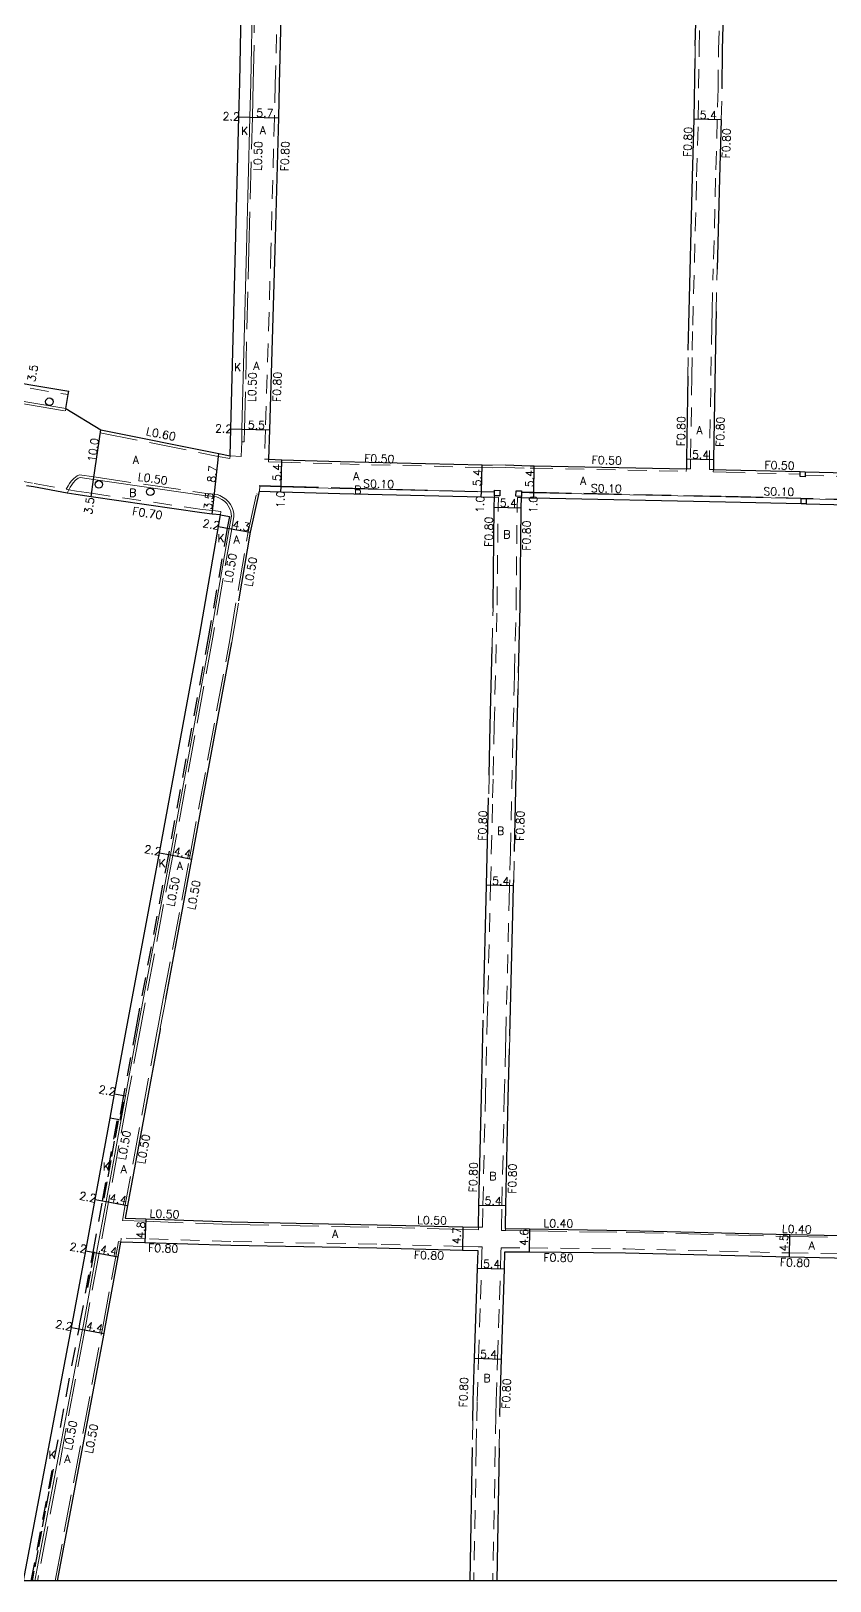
# Model space of a CAD drawing. Header units: metres. Extents: x -11200 to -10400, y -112200 to -111600.
# Drawn here: x -10993 to -10833.2, y -112200 to -111890.1 of the extents above; entities that cross this region are included whole.
import ezdxf

# ---------------------------------------------------------------- set-up
doc = ezdxf.new("R2010")
doc.units = ezdxf.units.M
doc.header["$LTSCALE"] = 2.5
for name, pattern in [('22320', [2.5, 1.5, -1]), ('2233000', [4, 3, -1]), ('51070', [2.5, 1.5, -1])]:
    doc.linetypes.add(name, pattern=pattern)
doc.layers.get('0').update_dxf_attribs({"color": 150, "lineweight": 50})
for name, color, linetype, lineweight in [('2101000', 177, 'Continuous', 30), ('2213000', 6, 'Continuous', 9), ('2232000', 4, '22320', 9), ('2233000', 62, '2233000', 9), ('6165200', 3, 'Continuous', 30), ('9201100', 215, 'Continuous', 30), ('9203500', 155, 'Continuous', 30)]:
    doc.layers.add(name, color=color, linetype=linetype, lineweight=lineweight)
for name, color, linetype in [('2233300', 63, '2233000'), ('2235000', 7, 'Continuous'), ('2238000', 11, 'Continuous'), ('5107000', 24, '51070'), ('9201500', 222, 'Continuous'), ('9202100', 82, 'Continuous'), ('999', 7, 'Continuous')]:
    doc.layers.add(name, color=color, linetype=linetype)
doc.styles.add('Dm_Anotation', font='txt.shx', dxfattribs={"bigfont": 'pscdm.shx'})

# ---------------------------------------------------------------- blocks, each defined once
blk = doc.blocks.new('223800')
at = {"color": 0, "linetype": 'Continuous'}
blk.add_circle((0, 0), 0.75, dxfattribs=at)

msp = doc.modelspace()

# ---------------------------------------------------------------- linework, layer by layer
at = {"layer": '2101000'}
for points in [[(-10953.11, -111975.03), (-10952.98, -111969.69), (-10952.09, -111933.63), (-10951.39, -111907.27), (-10951.21, -111900.35), (-10950.52, -111865.23), (-10950.23, -111850.58), (-10950.13, -111846.83), (-10950.12, -111846.25)], [(-10860.14, -111893.12), (-10859.5, -111869.6), (-10859.24, -111851.89), (-10859.21, -111849.56)], [(-10854.77, -111901.63), (-10854.66, -111893.89), (-10854, -111869.71), (-10853.74, -111851.97), (-10853.71, -111849.71)], [(-10942.93, -111884.57), (-10943.31, -111900.74), (-10943.49, -111907.48), (-10944.19, -111933.89), (-10945.28, -111969.88), (-10945.46, -111975.75)], [(-10861.52, -111953.91), (-10861.43, -111948.9), (-10860.65, -111919.26), (-10860.34, -111907.77), (-10860.18, -111895.62)], [(-10854.94, -111907.92), (-10855.25, -111919.55), (-10855.73, -111937.73)], [(-10855.96, -111946.18), (-10856.03, -111949.04), (-10856.48, -111975.77), (-10856.51, -111977.79)], [(-11028.86, -111954.3), (-11011.77, -111957.63), (-10998.3, -111959.93), (-10993.03, -111960.87), (-10985.4, -111962.13)], [(-10861.6, -111959.15), (-10861.88, -111975.68), (-10861.91, -111977.68)], [(-10985.99, -111965.58), (-10985.52, -111962.82), (-10985.4, -111962.13)], [(-10985.99, -111965.58), (-10979.03, -111969.89)], [(-10979.03, -111969.89), (-10955.39, -111974.58), (-10953.11, -111975.03)], [(-10945.46, -111975.75), (-10942.81, -111975.83), (-10931.1, -111976.17), (-10902.77, -111976.88), (-10900.73, -111976.93)], [(-10898.06, -111976.89), (-10893.14, -111977.03), (-10892.33, -111977.04), (-10861.91, -111977.68)], [(-10856.51, -111977.79), (-10853.92, -111977.84), (-10839.16, -111978.21), (-10838.16, -111978.24), (-10815.74, -111978.8), (-10784.88, -111979.22), (-10780.58, -111979.29)], [(-10994.44, -112200), (-10984.84, -112149.3), (-10984.66, -112148.32), (-10982.02, -112134), (-10980.13, -112123.72), (-10977.15, -112107.5), (-10976.25, -112102.63), (-10973.72, -112088.86), (-10967.27, -112054.45), (-10959.24, -112010.74), (-10955.48, -111989.2), (-10955.08, -111986.88), (-10956.72, -111986.7), (-10958.83, -111986.47), (-10980.97, -111983.25), (-10984.02, -111982.8), (-10985.74, -111982.5), (-10992.46, -111981.29), (-10993.87, -111981.04)], [(-10951.41, -112004.05), (-10949.08, -111990.31), (-10947.41, -111982.79), (-10947.25, -111982.1)], [(-10947.25, -111982.1), (-10942.99, -111982.23), (-10931.23, -111982.57), (-10902.93, -111983.28), (-10900.3, -111983.34)], [(-10900.57, -112005.49), (-10900.56, -112004.9), (-10900.35, -111985.3), (-10900.3, -111983.34)], [(-10895.48, -112018.41), (-10895.16, -112005.17), (-10894.95, -111985.44), (-10894.9, -111983.38)], [(-10894.9, -111983.38), (-10893.27, -111983.43), (-10892.43, -111983.44), (-10854.05, -111984.24), (-10838.96, -111984.62), (-10837.96, -111984.65), (-10815.88, -111985.2), (-10784.99, -111985.62), (-10782.52, -111985.66)], [(-10966.02, -112083.65), (-10960.78, -112055.66), (-10952.82, -112012.36)], [(-10901.36, -112038.9), (-10901.13, -112028.98), (-10900.76, -112013.29)], [(-10896.31, -112054.18), (-10895.73, -112029.24), (-10895.55, -112021.61)], [(-10902.4, -112082.7), (-10901.92, -112063.63), (-10901.86, -112060.89), (-10901.46, -112043.43)], [(-10897.21, -112091.01), (-10896.53, -112063.89), (-10896.46, -112061.01), (-10896.44, -112059.84)], [(-10967.12, -112089.51), (-10967.17, -112089.74), (-10973.64, -112124.91), (-10974.11, -112127.44), (-10970.03, -112127.59), (-10952.88, -112128.22), (-10923.73, -112128.78), (-10906.59, -112129.2), (-10903.49, -112129.27)], [(-10903.49, -112129.27), (-10903.39, -112124.84), (-10902.91, -112103.19), (-10902.53, -112087.9)], [(-10898.1, -112129.55), (-10898.1, -112129.4), (-10898.09, -112129.15), (-10898, -112124.96), (-10897.52, -112103.44), (-10897.27, -112093.6)], [(-10898.1, -112129.55), (-10893.27, -112129.62), (-10873.97, -112129.91), (-10841.19, -112130.7), (-10817.11, -112131.21), (-10788.44, -112132.11), (-10785.93, -112132.19)], [(-10987.64, -112200), (-10978.36, -112150.52), (-10978.19, -112149.65), (-10975.53, -112135.19), (-10974.99, -112132.24)], [(-10903.57, -112133.97), (-10906.7, -112133.9), (-10923.81, -112133.48), (-10953.04, -112132.92), (-10970.21, -112132.39), (-10974.99, -112132.24)], [(-10904.63, -112167.94), (-10904.55, -112164), (-10904.3, -112155.48), (-10903.9, -112143.6), (-10903.69, -112137.44), (-10903.57, -112133.97)], [(-10899.2, -112166.86), (-10899.15, -112164.1), (-10898.9, -112155.64), (-10898.51, -112143.79), (-10898.29, -112137.62), (-10898.18, -112134.28), (-10898.18, -112134.18)], [(-10898.18, -112134.18), (-10893.34, -112134.22), (-10874.07, -112134.41), (-10841.29, -112135.2), (-10817.23, -112135.71), (-10788.58, -112136.61), (-10786.02, -112136.69)], [(-10904.72, -112173.3), (-10905.21, -112200)], [(-10899.32, -112173.43), (-10899.81, -112200)]]:
    msp.add_lwpolyline(points, dxfattribs=at)
at = {"layer": '2213000'}
for points in [[(-10953.11, -111975.03), (-10950.91, -111975.19), (-10950.84, -111972.25), (-10950.78, -111969.74), (-10949.89, -111933.74), (-10949.19, -111907.33), (-10949.01, -111900.46), (-10948.32, -111865.27)], [(-11028.86, -111954.3), (-11028.96, -111954.99), (-11028.93, -111955.4), (-11028.9, -111955.74), (-11028.75, -111956.3), (-11028.54, -111956.67), (-11028.15, -111957.24), (-11027.85, -111957.65), (-11027.43, -111958.04), (-11027.26, -111958.18), (-11012.4, -111961.07), (-10998.89, -111963.38), (-10993.62, -111964.32), (-10985.99, -111965.58)], [(-10992.2, -112200), (-10982.68, -112149.71), (-10982.49, -112148.7), (-10979.86, -112134.39), (-10977.97, -112124.12), (-10974.09, -112103.03), (-10971.51, -112089.06), (-10965.1, -112054.84), (-10957.08, -112011.2), (-10953.31, -111989.57), (-10952.89, -111987.14), (-10952.91, -111986.68), (-10953, -111986.17), (-10953.23, -111985.64), (-10953.53, -111985.05), (-10953.82, -111984.62), (-10954.3, -111984.13), (-10954.79, -111983.81), (-10955.44, -111983.44), (-10955.87, -111983.27), (-10956.34, -111983.22), (-10958.39, -111983), (-10980.47, -111979.78), (-10983.17, -111979.39), (-10983.53, -111979.54), (-10983.8, -111979.72), (-10984.08, -111979.93), (-10984.52, -111980.45), (-10984.83, -111980.85), (-10985.13, -111981.34), (-10985.4, -111981.85), (-10985.74, -111982.5)], [(-10947.25, -111982.1), (-10947.24, -111981.1), (-10942.97, -111981.23), (-10931.19, -111981.57), (-10902.91, -111982.28), (-10900.28, -111982.34), (-10900.3, -111983.04), (-10900.3, -111983.34)], [(-10815.87, -111984.2), (-10837.94, -111983.65), (-10838.94, -111983.62), (-10854.04, -111983.24), (-10892.41, -111982.44), (-10893.26, -111982.43), (-10894.87, -111982.38), (-10894.89, -111983.18), (-10894.9, -111983.38)]]:
    msp.add_lwpolyline(points, dxfattribs=at)
at = {"layer": '2232000'}
for points in [[(-10860.72, -111953.92), (-10860.63, -111948.92), (-10859.85, -111919.28), (-10859.54, -111907.79), (-10859.36, -111893.76), (-10858.7, -111869.61), (-10858.44, -111851.9), (-10858.41, -111849.57)], [(-10855.57, -111901.62), (-10855.46, -111893.87), (-10854.8, -111869.69), (-10854.54, -111851.96), (-10854.5, -111848.88)], [(-10943.73, -111884.55), (-10944.11, -111900.72), (-10944.29, -111907.46), (-10944.99, -111933.87), (-10946.08, -111969.85), (-10946.25, -111975.73)], [(-10860.18, -111895.62), (-10860.16, -111893.74), (-10860.14, -111893.12)], [(-10855.57, -111901.62), (-10855.74, -111907.9)], [(-10854.94, -111907.92), (-10854.77, -111901.63)], [(-10855.74, -111907.9), (-10856.05, -111919.53), (-10856.53, -111937.7)], [(-10856.76, -111946.16), (-10856.53, -111937.7)], [(-10855.96, -111946.18), (-10855.73, -111937.73)], [(-10856.76, -111946.16), (-10856.83, -111949.02), (-10857.28, -111975.76), (-10857.31, -111977.78)], [(-11028.96, -111954.99), (-11011.9, -111958.32), (-10998.42, -111960.62), (-10993.15, -111961.56), (-10985.52, -111962.82)], [(-10861.6, -111959.15), (-10861.52, -111953.91)], [(-10860.8, -111959.17), (-10860.72, -111953.92)], [(-10860.8, -111959.17), (-10861.08, -111975.7), (-10861.11, -111977.69)], [(-10945.46, -111975.75), (-10946.25, -111975.73)], [(-10945.46, -111975.75), (-10945.47, -111976.25), (-10942.82, -111976.33), (-10931.11, -111976.67), (-10902.78, -111977.38), (-10900.74, -111977.43)], [(-10900.74, -111977.43), (-10898.08, -111977.39)], [(-10898.06, -111976.89), (-10900.73, -111976.93)], [(-10898.08, -111977.39), (-10893.15, -111977.53), (-10892.34, -111977.54), (-10861.92, -111978.18)], [(-10861.92, -111978.18), (-10861.91, -111977.68)], [(-10861.91, -111977.68), (-10861.11, -111977.69)], [(-10856.51, -111977.79), (-10857.31, -111977.78)], [(-10856.52, -111978.29), (-10856.51, -111977.79)], [(-10856.52, -111978.29), (-10853.93, -111978.34), (-10839.17, -111978.71)], [(-10996.35, -111979.89), (-10992.34, -111980.6), (-10991.94, -111980.67), (-10985.91, -111981.75), (-10985.62, -111981.81), (-10985.4, -111981.85), (-10983.9, -111982.11), (-10980.87, -111982.55), (-10958.74, -111985.78), (-10956.64, -111986.01), (-10955, -111986.19)], [(-10838.18, -111978.99), (-10815.76, -111979.55), (-10784.9, -111979.97), (-10780, -111980.05)], [(-10900.56, -112038.92), (-10900.33, -112029), (-10899.76, -112004.91), (-10899.55, -111985.31), (-10899.5, -111983.37)], [(-10899.5, -111983.37), (-10900.3, -111983.34)], [(-10896.27, -112018.39), (-10895.96, -112005.16), (-10895.75, -111985.43), (-10895.7, -111983.36)], [(-10895.7, -111983.36), (-10894.9, -111983.38)], [(-10955.08, -111986.88), (-10955, -111986.19)], [(-10900.76, -112013.29), (-10900.57, -112005.49)], [(-10896.27, -112018.39), (-10896.35, -112021.59)], [(-10895.55, -112021.61), (-10895.48, -112018.41)], [(-10897.11, -112054.16), (-10896.53, -112029.22), (-10896.35, -112021.59)], [(-10901.36, -112038.9), (-10901.46, -112043.43)], [(-10900.66, -112043.45), (-10900.56, -112038.92)], [(-10901.6, -112082.72), (-10901.13, -112063.65), (-10901.06, -112060.91), (-10900.66, -112043.45)], [(-10897.11, -112054.16), (-10897.24, -112059.82)], [(-10896.44, -112059.84), (-10896.31, -112054.18)], [(-10898.01, -112090.99), (-10897.33, -112063.87), (-10897.26, -112061), (-10897.24, -112059.82)], [(-10902.4, -112082.7), (-10902.53, -112087.9)], [(-10901.73, -112087.92), (-10901.6, -112082.72)], [(-10902.69, -112129.29), (-10902.59, -112124.86), (-10902.11, -112103.21), (-10901.73, -112087.92)], [(-10898.07, -112093.58), (-10898.01, -112090.99)], [(-10897.27, -112093.6), (-10897.21, -112091.01)], [(-10898.91, -112129.94), (-10898.9, -112129.39), (-10898.8, -112124.95), (-10898.32, -112103.43), (-10898.07, -112093.58)], [(-10903.49, -112129.27), (-10902.69, -112129.29)], [(-10898.91, -112129.94), (-10898.11, -112129.95)], [(-10898.11, -112129.95), (-10898.1, -112129.55)], [(-10974.99, -112132.24), (-10974.96, -112131.44)], [(-10902.76, -112133.19), (-10903.56, -112133.17), (-10906.68, -112133.1), (-10923.79, -112132.68), (-10953.02, -112132.12), (-10970.18, -112131.59), (-10974.96, -112131.44)], [(-10903.83, -112167.96), (-10903.75, -112164.02), (-10903.5, -112155.51), (-10903.1, -112143.63), (-10902.89, -112137.46), (-10902.78, -112134.19), (-10902.76, -112133.19)], [(-10900, -112166.84), (-10899.95, -112164.08), (-10899.7, -112155.62), (-10899.31, -112143.76), (-10899.09, -112137.59), (-10898.98, -112134.26), (-10898.96, -112133.37)], [(-10898.96, -112133.37), (-10893.33, -112133.42), (-10874.05, -112133.61), (-10841.27, -112134.4), (-10817.2, -112134.91), (-10788.56, -112135.81), (-10785.99, -112135.89)], [(-10900, -112166.84), (-10900.12, -112173.42)], [(-10899.32, -112173.43), (-10899.2, -112166.86)], [(-10904.63, -112167.94), (-10904.72, -112173.3)], [(-10903.92, -112173.31), (-10903.83, -112167.96)], [(-10903.92, -112173.31), (-10904.41, -112200)], [(-10900.12, -112173.42), (-10900.61, -112200)]]:
    msp.add_lwpolyline(points, dxfattribs=at)
at = {"layer": '2233000'}
for points in [[(-10950.84, -111972.25), (-10950.34, -111972.26), (-10950.28, -111969.75), (-10949.39, -111933.75), (-10948.69, -111907.35), (-10948.51, -111900.47), (-10947.82, -111865.28), (-10947.53, -111850.65), (-10947.44, -111846.89), (-10947.42, -111846.25)], [(-11029.35, -111954.2), (-11029.47, -111954.97), (-11029.43, -111955.44), (-11029.4, -111955.83), (-11029.21, -111956.49), (-11028.97, -111956.94), (-11028.56, -111957.53), (-11028.23, -111957.98), (-11027.76, -111958.42), (-11027.47, -111958.64), (-11012.48, -111961.57), (-10998.98, -111963.87), (-10993.7, -111964.82), (-10986.07, -111966.07)], [(-10986.07, -111966.07), (-10985.99, -111965.58)], [(-10979.11, -111970.48), (-10979.03, -111969.89)], [(-10979.11, -111970.48), (-10955.51, -111975.16), (-10953.22, -111975.62)], [(-10953.22, -111975.62), (-10953.11, -111975.03)], [(-10985.91, -111981.75), (-10985.56, -111981.09), (-10985.24, -111980.57), (-10984.91, -111980.14), (-10984.42, -111979.56), (-10984.1, -111979.32), (-10983.77, -111979.09), (-10983.24, -111978.88), (-10980.4, -111979.29), (-10958.33, -111982.5), (-10956.29, -111982.73), (-10955.75, -111982.78), (-10955.22, -111982.99), (-10954.52, -111983.38), (-10953.98, -111983.75), (-10953.43, -111984.3), (-10953.1, -111984.8), (-10952.77, -111985.42), (-10952.52, -111986.02), (-10952.41, -111986.62), (-10952.39, -111987.17), (-10952.82, -111989.66), (-10956.59, -112011.28), (-10964.61, -112054.94), (-10971.02, -112089.15), (-10973.6, -112103.12), (-10977.48, -112124.21), (-10979.37, -112134.48), (-10982, -112148.79), (-10982.19, -112149.8), (-10991.69, -112200)], [(-10966.52, -112083.56), (-10961.27, -112055.56), (-10953.23, -112011.82), (-10949.57, -111990.22), (-10947.89, -111982.68), (-10947.41, -111982.79)], [(-10952.82, -112012.36), (-10952.74, -112011.9), (-10951.41, -112004.05)], [(-10966.52, -112083.56), (-10967.62, -112089.42)], [(-10967.12, -112089.51), (-10966.02, -112083.65)], [(-10967.62, -112089.42), (-10967.66, -112089.65), (-10974.13, -112124.82), (-10974.7, -112127.92), (-10970.05, -112128.09), (-10952.9, -112128.72), (-10923.74, -112129.28), (-10906.6, -112129.7), (-10903.51, -112129.77)], [(-10903.51, -112129.77), (-10903.49, -112129.27)], [(-10898.11, -112129.95), (-10893.28, -112130.02), (-10873.98, -112130.31), (-10841.2, -112131.1), (-10817.12, -112131.61), (-10788.45, -112132.51), (-10785.94, -112132.59)], [(-10988.15, -112200), (-10978.85, -112150.43), (-10978.68, -112149.56), (-10976.02, -112135.1), (-10975.48, -112132.15)], [(-10974.99, -112132.24), (-10975.48, -112132.15)]]:
    msp.add_lwpolyline(points, dxfattribs=at)
at = {"layer": '2233300'}
for points in [[(-10947.24, -111981.1), (-10947.24, -111981), (-10942.96, -111981.13), (-10931.19, -111981.47), (-10902.9, -111982.18), (-10900.28, -111982.24)], [(-10894.87, -111982.28), (-10893.26, -111982.33), (-10892.41, -111982.34), (-10854.03, -111983.14), (-10815.86, -111984.1), (-10784.97, -111984.52), (-10782.5, -111984.56)]]:
    msp.add_lwpolyline(points, dxfattribs=at)
at = {"layer": '2235000'}
for points in [[(-10838.18, -111979.24), (-10839.18, -111979.21), (-10839.17, -111978.71), (-10839.16, -111978.21), (-10838.16, -111978.24), (-10838.18, -111978.99)], [(-10899.2, -111983.07), (-10900.3, -111983.04), (-10900.28, -111982.34), (-10900.28, -111982.24), (-10900.27, -111981.94), (-10899.17, -111981.97), (-10899.18, -111982.25)], [(-10894.89, -111983.18), (-10895.99, -111983.15), (-10895.96, -111982.05), (-10894.86, -111982.08), (-10894.87, -111982.28), (-10894.87, -111982.38)], [(-10837.96, -111984.65), (-10838.96, -111984.62), (-10838.94, -111983.62), (-10837.94, -111983.65)]]:
    msp.add_lwpolyline(points, close=True, dxfattribs=at)
at = {"layer": '5107000'}
for points in [[(-10955.08, -111986.88), (-10953.3, -111987.19), (-10953.71, -111989.51), (-10957.46, -112011.06), (-10965.5, -112054.78), (-10971.95, -112089.19), (-10974.48, -112102.96), (-10975.38, -112107.83), (-10975.67, -112107.77), (-10977.15, -112107.5)], [(-10992.92, -112200), (-10983.37, -112149.58), (-10983.18, -112148.6), (-10980.55, -112134.27), (-10978.66, -112123.99), (-10975.67, -112107.77)]]:
    msp.add_lwpolyline(points, dxfattribs=at)
at = {"layer": '6165200'}
for points in [[(-10974.56, -112104.24), (-10975.23, -112107.85)], [(-10975.56, -112107.99), (-10976.17, -112111.31)], [(-10976.31, -112112.05), (-10976.88, -112115.16)], [(-10977.02, -112115.93), (-10977.62, -112119.17)], [(-10977.81, -112120.21), (-10978.41, -112123.47)], [(-10980.39, -112134.22), (-10980.4, -112134.3), (-10980.96, -112137.35)], [(-10981.1, -112138.1), (-10981.69, -112141.3)], [(-10988.53, -112177.63), (-10989.25, -112181.44)], [(-10989.38, -112182.12), (-10989.98, -112185.31)], [(-10990.12, -112186.07), (-10990.72, -112189.19)], [(-10990.88, -112190.06), (-10991.46, -112193.14)], [(-10991.61, -112193.9), (-10992.22, -112197.16)], [(-10992.39, -112198.03), (-10992.76, -112200)]]:
    msp.add_lwpolyline(points, dxfattribs=at)
at = {"layer": '9201100'}
for points in [[(-10951.39, -111907.27), (-10949.19, -111907.33)], [(-10949.19, -111907.33), (-10943.49, -111907.48)], [(-10854.94, -111907.92), (-10860.34, -111907.77)], [(-10980.47, -111979.78), (-10979.03, -111969.89)], [(-10952.98, -111969.69), (-10950.78, -111969.74)], [(-10950.78, -111969.74), (-10945.28, -111969.88)], [(-10956.34, -111983.22), (-10955.39, -111974.58)], [(-10942.97, -111981.23), (-10942.81, -111975.83)], [(-10902.91, -111982.28), (-10902.77, -111976.88)], [(-10892.41, -111982.44), (-10892.33, -111977.04)], [(-10861.88, -111975.68), (-10856.48, -111975.77)], [(-10980.97, -111983.25), (-10980.47, -111979.78)], [(-10942.99, -111982.23), (-10942.97, -111981.23)], [(-10956.72, -111986.7), (-10956.34, -111983.22)], [(-10902.93, -111983.28), (-10902.91, -111982.28)], [(-10892.43, -111983.44), (-10892.41, -111982.44)], [(-10900.35, -111985.3), (-10894.95, -111985.44)], [(-10955.48, -111989.2), (-10953.31, -111989.57)], [(-10953.31, -111989.57), (-10949.08, -111990.31)], [(-10967.27, -112054.45), (-10965.1, -112054.84)], [(-10965.1, -112054.84), (-10960.78, -112055.66)], [(-10896.46, -112061.01), (-10901.86, -112060.89)], [(-10976.25, -112102.63), (-10974.09, -112103.03)], [(-10980.13, -112123.72), (-10977.97, -112124.12)], [(-10977.97, -112124.12), (-10973.64, -112124.91)], [(-10903.39, -112124.84), (-10898, -112124.96)], [(-10970.03, -112127.59), (-10970.21, -112132.39)], [(-10906.59, -112129.2), (-10906.7, -112133.9)], [(-10893.27, -112129.62), (-10893.34, -112134.22)], [(-10841.29, -112135.2), (-10841.19, -112130.7)], [(-10982.02, -112134), (-10979.86, -112134.39)], [(-10979.86, -112134.39), (-10975.53, -112135.19)], [(-10903.69, -112137.44), (-10898.29, -112137.62)], [(-10984.84, -112149.3), (-10982.68, -112149.71)], [(-10982.68, -112149.71), (-10978.36, -112150.52)], [(-10904.3, -112155.48), (-10898.9, -112155.64)]]:
    msp.add_lwpolyline(points, dxfattribs=at)
at = {"layer": '999'}
msp.add_lwpolyline([(-11200, -111600), (-10400, -111600), (-10400, -112200), (-11200, -112200)], close=True, dxfattribs=at)

# ---------------------------------------------------------------- block references
at = {"layer": '2238000'}
for p in [(-10989.3, -111964.24), (-10979.4, -111980.76), (-10969.11, -111982.25)]:
    msp.add_blockref('223800', p, dxfattribs=at)

# ---------------------------------------------------------------- texts
at = {"layer": '9201500', "style": 'Dm_Anotation'}
for s, rotation, p in [('2.2', 358.4766, (-10954.66, -111907.95)), ('5.7', 358.4766, (-10947.94, -111907.27)), ('5.4', 358.4533, (-10859.24, -111907.7)), ('3.5', 80.314, (-10992.13, -111960.37)), ('2.2', 358.5936, (-10956.17, -111970.39)), ('5.5', 358.5936, (-10949.62, -111969.67)), ('10.0', 81.7147, (-10980.08, -111976.4)), ('5.4', 359.0527, (-10860.77, -111975.6)), ('8.7', 83.744, (-10956.14, -111980.48)), ('5.4', 88.327, (-10943.03, -111980.13)), ('5.4', 88.5691, (-10902.98, -111981.18)), ('5.4', 89.1074, (-10892.49, -111981.34)), ('3.5', 81.7147, (-10980.78, -111986.85)), ('3.5', 83.744, (-10956.83, -111985.91)), ('1.0', 88.327, (-10942.33, -111985.52)), ('1.0', 88.5688, (-10902.42, -111986.48)), ('5.4', 358.4345, (-10899.25, -111985.23)), ('1.0', 89.1076, (-10891.76, -111986.51)), ('2.2', 350.1077, (-10958.74, -111989.28)), ('4.3', 350.111, (-10952.75, -111989.57)), ('2.2', 349.5879, (-10970.43, -112054.41)), ('4.4', 349.3827, (-10964.49, -112054.86)), ('5.4', 358.6822, (-10900.76, -112060.82)), ('2.2', 349.5682, (-10979.56, -112102.43)), ('2.2', 349.5809, (-10983.43, -112123.72)), ('4.4', 349.5809, (-10977.36, -112124.13)), ('5.4', 358.7199, (-10902.29, -112124.77)), ('4.8', 87.8789, (-10970.28, -112131.58)), ('4.7', 88.6193, (-10907.07, -112132.71)), ('4.6', 89.1578, (-10893.6, -112133.04)), ('2.2', 349.5826, (-10985.36, -112133.88)), ('4.4', 349.5825, (-10979.25, -112134.4)), ('4.5', 88.7813, (-10841.64, -112134.13)), ('5.4', 358.025, (-10902.59, -112137.37)), ('2.2', 349.2784, (-10988.21, -112149.37)), ('4.4', 349.2784, (-10982.07, -112149.72)), ('5.4', 358.274, (-10903.19, -112155.41))]:
    msp.add_text(s, height=1.6, rotation=rotation, dxfattribs=at).set_placement(p)
at = {"layer": '9202100', "style": 'Dm_Anotation'}
for s, p in [('K', (-10950.95, -111910.91)), ('A', (-10947.22, -111910.77)), ('K', (-10952.36, -111958.11)), ('A', (-10948.51, -111957.88)), ('A', (-10859.89, -111970.71)), ('A', (-10972.63, -111976.63)), ('A', (-10883.17, -111980.83)), ('B', (-10973.34, -111983.23)), ('K', (-10955.69, -111992.32)), ('B', (-10898.52, -111991.56)), ('A', (-10952.47, -111992.57)), ('B', (-10899.78, -112050.84)), ('K', (-10967.46, -112057.32)), ('A', (-10963.81, -112057.82)), ('K', (-10978.64, -112117.93)), ('A', (-10975.05, -112118.44)), ('B', (-10901.33, -112119.86)), ('A', (-10932.77, -112131.4)), ('A', (-10837.46, -112133.75)), ('B', (-10902.49, -112160.24)), ('K', (-10989.45, -112175.58)), ('A', (-10986.31, -112176.39))]:
    msp.add_text(s, height=1.6, dxfattribs=at).set_placement(p)
for s, p in [('A', (-10928.54, -111979.95)), ('B', (-10928.32, -111982.68))]:
    msp.add_text(s, height=1.6, rotation=0.1698, dxfattribs=at).set_placement(p)
at = {"layer": '9203500', "style": 'Dm_Anotation'}
for s, rotation, p in [('F0.80', 88.4513, (-10860.89, -111915.34)), ('F0.80', 88.4513, (-10853.21, -111915.62)), ('L0.50', 88.477, (-10946.86, -111918.13)), ('F0.80', 88.4793, (-10941.45, -111918.19)), ('L0.50', 88.2746, (-10948.02, -111964.33)), ('F0.80', 88.2746, (-10943.04, -111964.31)), ('F0.80', 89.0544, (-10862.21, -111973.16)), ('F0.80', 89.0544, (-10854.39, -111973.28)), ('L0.60', 348.7837, (-10970.05, -111970.89)), ('F0.50', 358.3287, (-10926.36, -111976.34)), ('F0.50', 358.799, (-10880.86, -111976.68)), ('L0.50', 351.7132, (-10971.69, -111979.99)), ('F0.50', 358.5617, (-10846.32, -111977.69)), ('S0.10', 358.3296, (-10926.56, -111981.39)), ('S0.10', 358.799, (-10881.02, -111982.32)), ('S0.10', 358.5617, (-10846.52, -111982.94)), ('F0.70', 351.7165, (-10972.79, -111986.89)), ('F0.80', 89.403, (-10900.65, -111993.26)), ('F0.80', 89.403, (-10893.11, -111994.03)), ('L0.50', 80.1153, (-10952.82, -112000.58)), ('L0.50', 80.3772, (-10948.75, -112001.31)), ('F0.80', 88.6842, (-10901.92, -112052.01)), ('F0.80', 88.6842, (-10894.42, -112052.05)), ('L0.50', 79.3846, (-10964.33, -112065.27)), ('L0.50', 79.3846, (-10960.17, -112065.93)), ('L0.50', 79.5686, (-10974.06, -112115.96)), ('L0.50', 79.5686, (-10970.2, -112116.73)), ('F0.80', 88.7204, (-10903.8, -112122.31)), ('F0.80', 88.7204, (-10895.97, -112122.6)), ('L0.50', 357.8802, (-10969.28, -112127.31)), ('L0.50', 358.62, (-10915.78, -112128.61)), ('L0.40', 359.1588, (-10890.5, -112129.27)), ('L0.40', 358.2015, (-10842.83, -112130.37)), ('F0.80', 358.2147, (-10969.58, -112134.18)), ('F0.80', 358.62, (-10916.42, -112135.61)), ('F0.80', 359.4564, (-10890.51, -112136.14)), ('F0.80', 358.2015, (-10843.24, -112137.04)), ('F0.80', 88.0261, (-10905.76, -112165.31)), ('F0.80', 88.0261, (-10897.22, -112165.57)), ('L0.50', 79.279, (-10984.83, -112173.95)), ('L0.50', 79.279, (-10980.66, -112174.62))]:
    msp.add_text(s, height=1.6, rotation=rotation, dxfattribs=at).set_placement(p)

doc.saveas('drawing.dxf')
